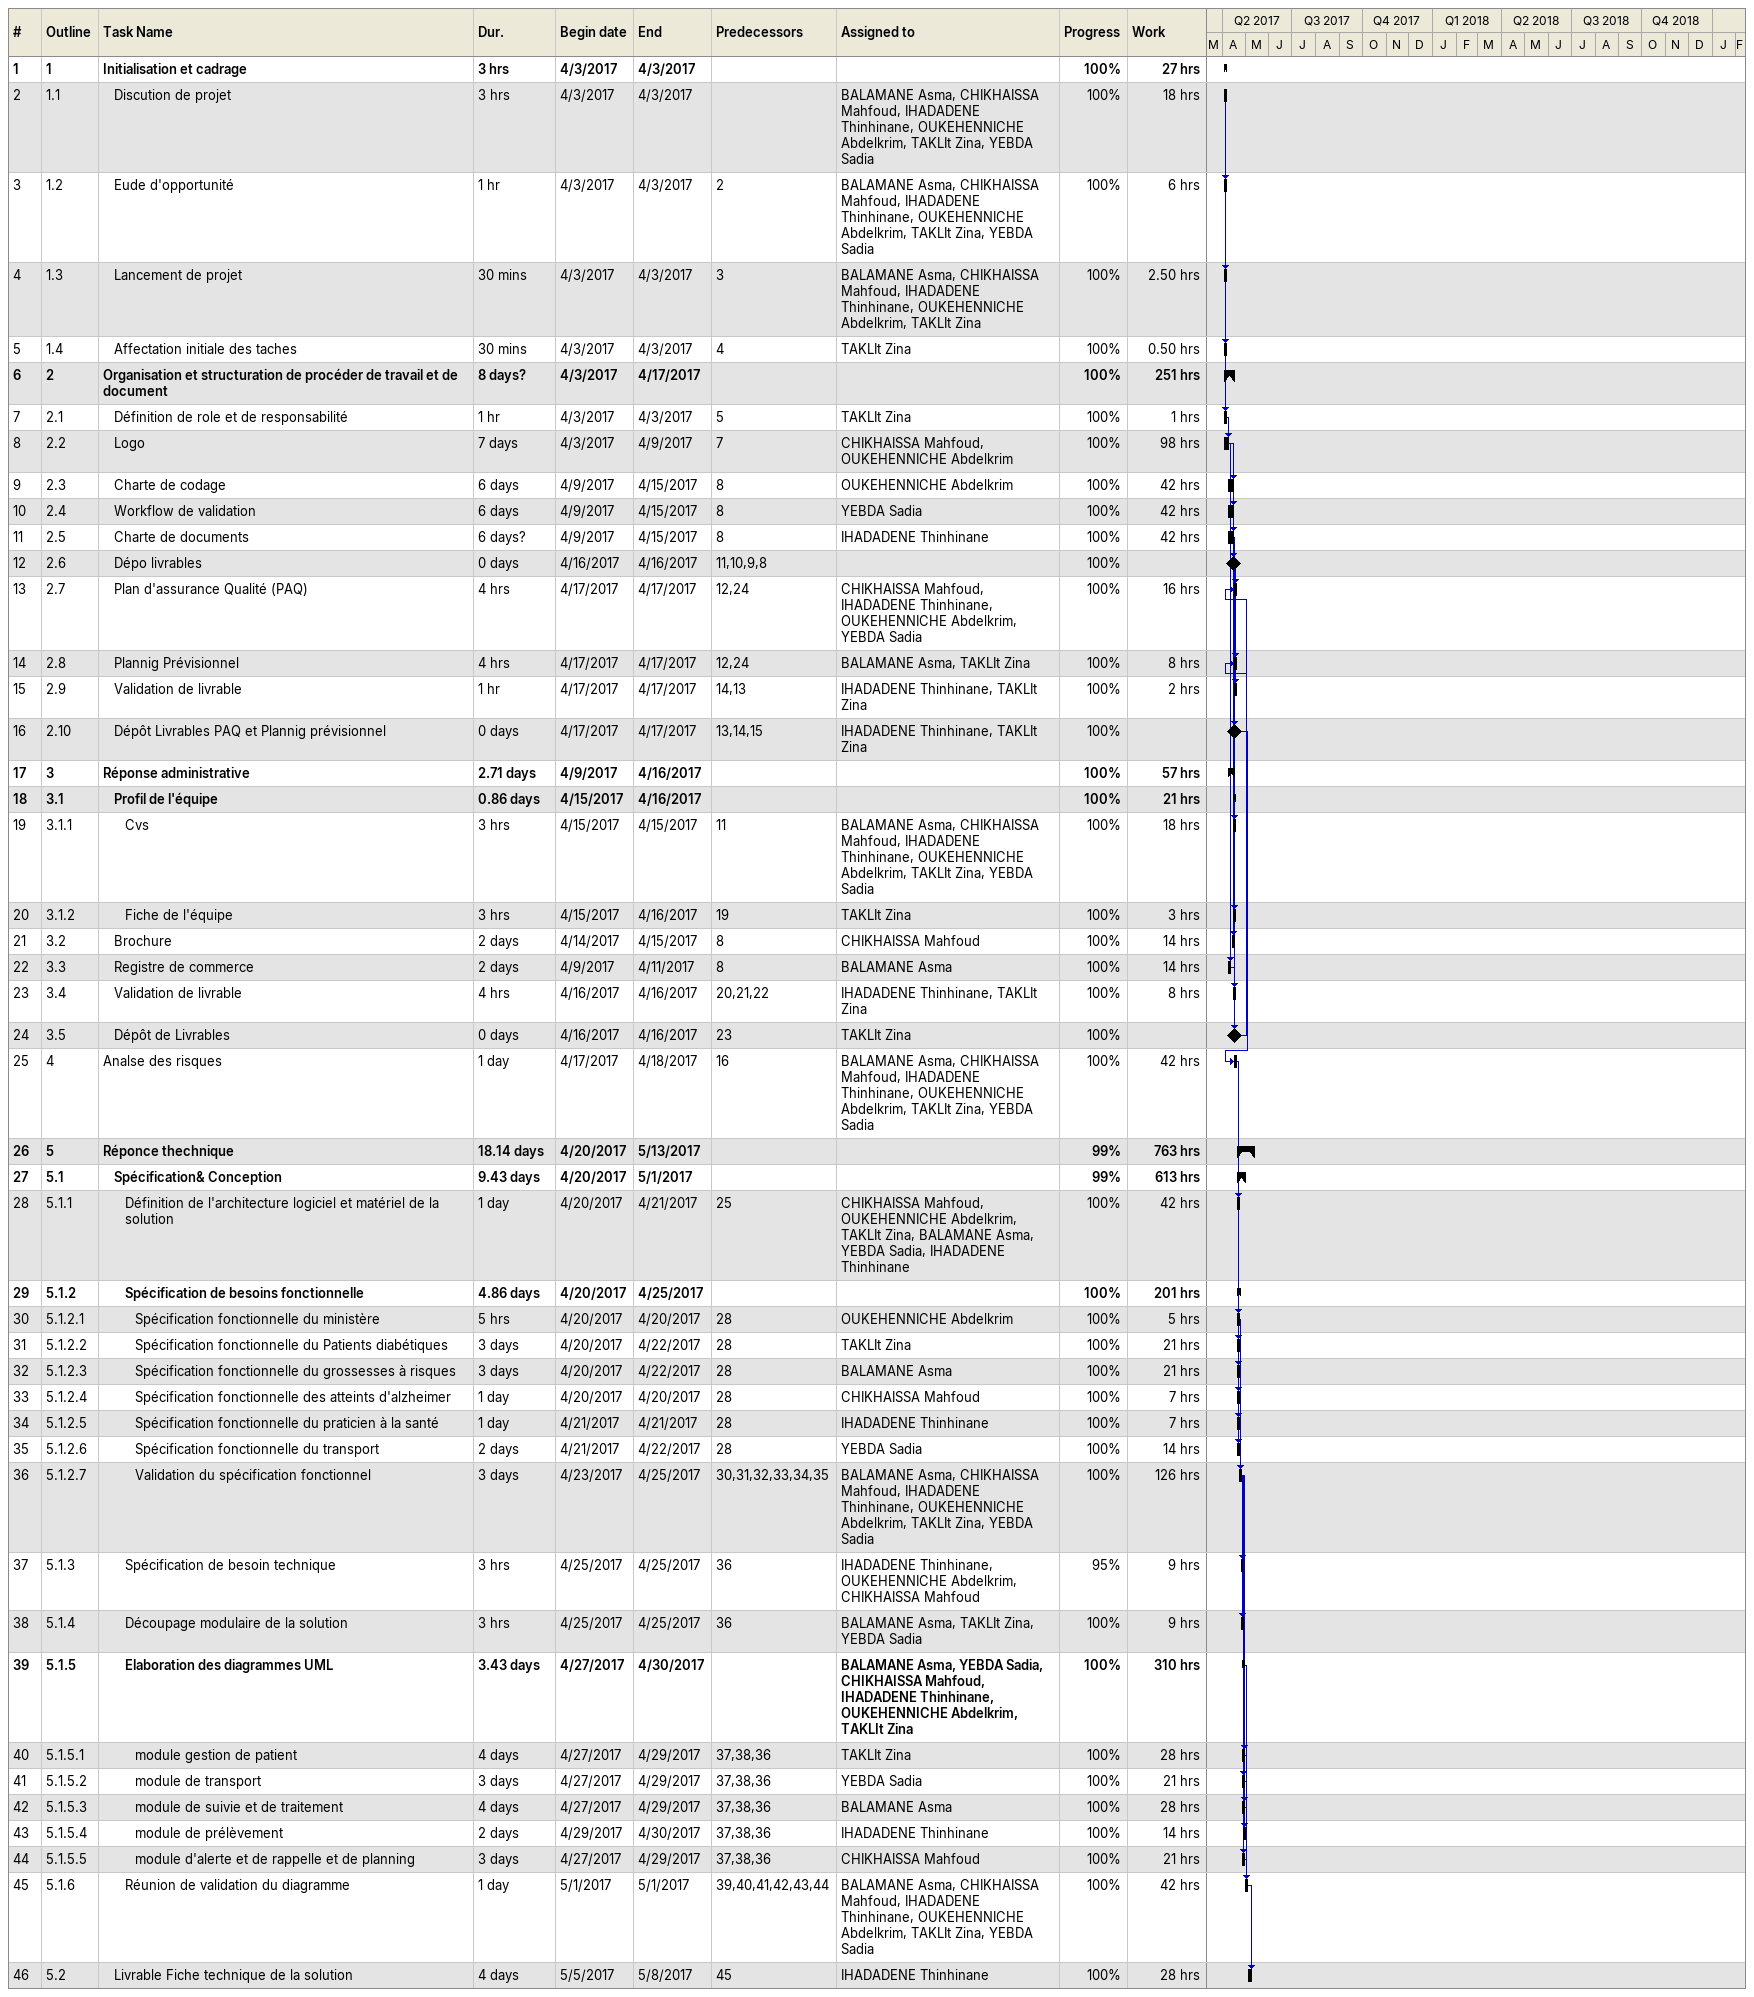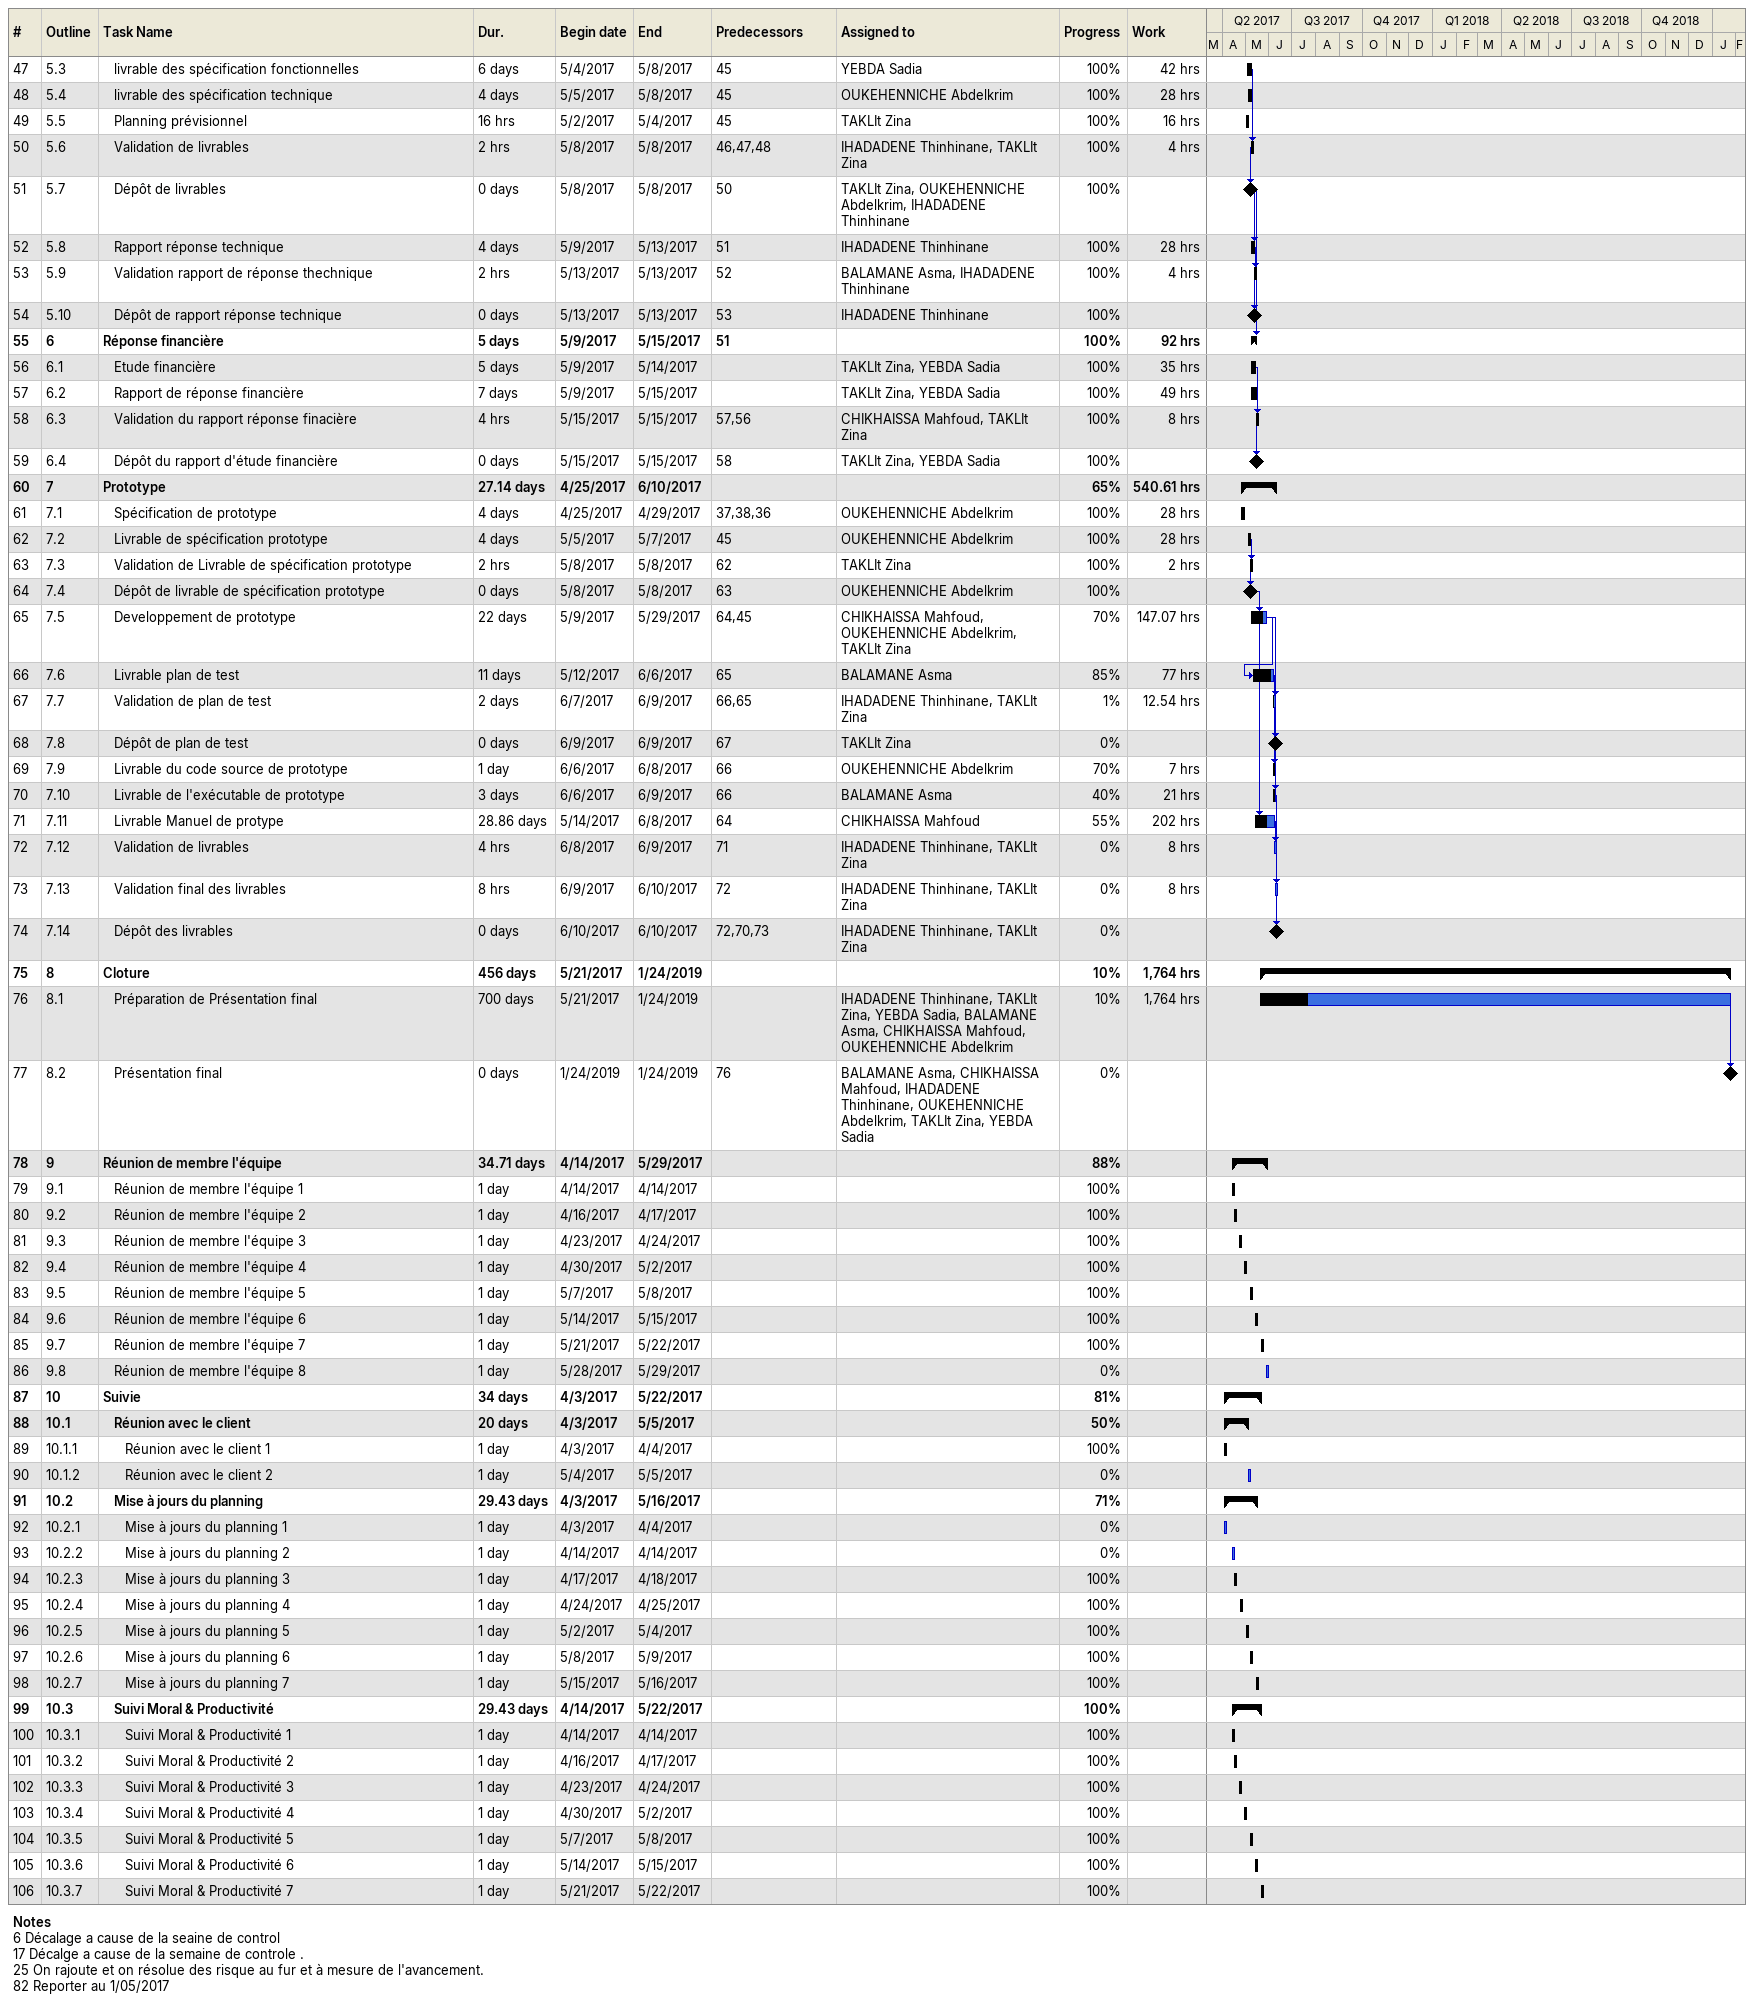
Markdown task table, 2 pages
| ID | WBS | Task | Duration | Start | Finish | Predecessors | Resources | % complete | Work (h) |
|---|---|---|---|---|---|---|---|---|---|
| 1 | 1 | **Initialisation et cadrage** | 3h | 2017-04-03 | 2017-04-03 |  |  | 100 | 27 |
| 2 | 1.1 | Discution de projet | 3h | 2017-04-03 | 2017-04-03 |  | BALAMANE Asma, CHIKHAISSA Mahfoud, IHADADENE Thinhinane, OUKEHENNICHE Abdelkrim, TAKLIt Zina, YEBDA Sadia | 100 | 18 |
| 3 | 1.2 | Eude d'opportunité | 1h | 2017-04-03 | 2017-04-03 | 2 | BALAMANE Asma, CHIKHAISSA Mahfoud, IHADADENE Thinhinane, OUKEHENNICHE Abdelkrim, TAKLIt Zina, YEBDA Sadia | 100 | 6 |
| 4 | 1.3 | Lancement de projet | 30min | 2017-04-03 | 2017-04-03 | 3 | BALAMANE Asma, CHIKHAISSA Mahfoud, IHADADENE Thinhinane, OUKEHENNICHE Abdelkrim, TAKLIt Zina | 100 | 2.50 |
| 5 | 1.4 | Affectation initiale des taches | 30min | 2017-04-03 | 2017-04-03 | 4 | TAKLIt Zina | 100 | 0.50 |
| 6 | 2 | **Organisation et structuration de procéder de travail et de document** | 8d? | 2017-04-03 | 2017-04-17 |  |  | 100 | 251 |
| 7 | 2.1 | Définition de role et de responsabilité | 1h | 2017-04-03 | 2017-04-03 | 5 | TAKLIt Zina | 100 | 1 |
| 8 | 2.2 | Logo | 7d | 2017-04-03 | 2017-04-09 | 7 | CHIKHAISSA Mahfoud, OUKEHENNICHE Abdelkrim | 100 | 98 |
| 9 | 2.3 | Charte de codage | 6d | 2017-04-09 | 2017-04-15 | 8 | OUKEHENNICHE Abdelkrim | 100 | 42 |
| 10 | 2.4 | Workflow de validation | 6d | 2017-04-09 | 2017-04-15 | 8 | YEBDA Sadia | 100 | 42 |
| 11 | 2.5 | Charte de documents | 6d? | 2017-04-09 | 2017-04-15 | 8 | IHADADENE Thinhinane | 100 | 42 |
| 12 | 2.6 | Dépo livrables | 0d | 2017-04-16 | 2017-04-16 | 11, 10, 9, 8 |  | 100 |  |
| 13 | 2.7 | Plan d'assurance Qualité (PAQ) | 4h | 2017-04-17 | 2017-04-17 | 12, 24 | CHIKHAISSA Mahfoud, IHADADENE Thinhinane, OUKEHENNICHE Abdelkrim, YEBDA Sadia | 100 | 16 |
| 14 | 2.8 | Plannig Prévisionnel | 4h | 2017-04-17 | 2017-04-17 | 12, 24 | BALAMANE Asma, TAKLIt Zina | 100 | 8 |
| 15 | 2.9 | Validation de livrable | 1h | 2017-04-17 | 2017-04-17 | 14, 13 | IHADADENE Thinhinane, TAKLIt Zina | 100 | 2 |
| 16 | 2.10 | Dépôt Livrables PAQ et Plannig prévisionnel | 0d | 2017-04-17 | 2017-04-17 | 13, 14, 15 | IHADADENE Thinhinane, TAKLIt Zina | 100 |  |
| 17 | 3 | **Réponse administrative** | 2.71d | 2017-04-09 | 2017-04-16 |  |  | 100 | 57 |
| 18 | 3.1 | **Profil de l'équipe** | 0.86d | 2017-04-15 | 2017-04-16 |  |  | 100 | 21 |
| 19 | 3.1.1 | Cvs | 3h | 2017-04-15 | 2017-04-15 | 11 | BALAMANE Asma, CHIKHAISSA Mahfoud, IHADADENE Thinhinane, OUKEHENNICHE Abdelkrim, TAKLIt Zina, YEBDA Sadia | 100 | 18 |
| 20 | 3.1.2 | Fiche de l'équipe | 3h | 2017-04-15 | 2017-04-16 | 19 | TAKLIt Zina | 100 | 3 |
| 21 | 3.2 | Brochure | 2d | 2017-04-14 | 2017-04-15 | 8 | CHIKHAISSA Mahfoud | 100 | 14 |
| 22 | 3.3 | Registre de commerce | 2d | 2017-04-09 | 2017-04-11 | 8 | BALAMANE Asma | 100 | 14 |
| 23 | 3.4 | Validation de livrable | 4h | 2017-04-16 | 2017-04-16 | 20, 21, 22 | IHADADENE Thinhinane, TAKLIt Zina | 100 | 8 |
| 24 | 3.5 | Dépôt de Livrables | 0d | 2017-04-16 | 2017-04-16 | 23 | TAKLIt Zina | 100 |  |
| 25 | 4 | Analse des risques | 1d | 2017-04-17 | 2017-04-18 | 16 | BALAMANE Asma, CHIKHAISSA Mahfoud, IHADADENE Thinhinane, OUKEHENNICHE Abdelkrim, TAKLIt Zina, YEBDA Sadia | 100 | 42 |
| 26 | 5 | **Réponce thechnique** | 18.14d | 2017-04-20 | 2017-05-13 |  |  | 99 | 763 |
| 27 | 5.1 | **Spécification& Conception** | 9.43d | 2017-04-20 | 2017-05-01 |  |  | 99 | 613 |
| 28 | 5.1.1 | Définition de l'architecture logiciel et matériel de la solution | 1d | 2017-04-20 | 2017-04-21 | 25 | CHIKHAISSA Mahfoud, OUKEHENNICHE Abdelkrim, TAKLIt Zina, BALAMANE Asma, YEBDA Sadia, IHADADENE Thinhinane | 100 | 42 |
| 29 | 5.1.2 | **Spécification de besoins fonctionnelle** | 4.86d | 2017-04-20 | 2017-04-25 |  |  | 100 | 201 |
| 30 | 5.1.2.1 | Spécification fonctionnelle du ministère | 5h | 2017-04-20 | 2017-04-20 | 28 | OUKEHENNICHE Abdelkrim | 100 | 5 |
| 31 | 5.1.2.2 | Spécification fonctionnelle du Patients diabétiques | 3d | 2017-04-20 | 2017-04-22 | 28 | TAKLIt Zina | 100 | 21 |
| 32 | 5.1.2.3 | Spécification fonctionnelle du grossesses à risques | 3d | 2017-04-20 | 2017-04-22 | 28 | BALAMANE Asma | 100 | 21 |
| 33 | 5.1.2.4 | Spécification fonctionnelle des atteints d'alzheimer | 1d | 2017-04-20 | 2017-04-20 | 28 | CHIKHAISSA Mahfoud | 100 | 7 |
| 34 | 5.1.2.5 | Spécification fonctionnelle du praticien à la santé | 1d | 2017-04-21 | 2017-04-21 | 28 | IHADADENE Thinhinane | 100 | 7 |
| 35 | 5.1.2.6 | Spécification fonctionnelle du transport | 2d | 2017-04-21 | 2017-04-22 | 28 | YEBDA Sadia | 100 | 14 |
| 36 | 5.1.2.7 | Validation du spécification fonctionnel | 3d | 2017-04-23 | 2017-04-25 | 30, 31, 32, 33, 34, 35 | BALAMANE Asma, CHIKHAISSA Mahfoud, IHADADENE Thinhinane, OUKEHENNICHE Abdelkrim, TAKLIt Zina, YEBDA Sadia | 100 | 126 |
| 37 | 5.1.3 | Spécification de besoin technique | 3h | 2017-04-25 | 2017-04-25 | 36 | IHADADENE Thinhinane, OUKEHENNICHE Abdelkrim, CHIKHAISSA Mahfoud | 95 | 9 |
| 38 | 5.1.4 | Découpage modulaire de la solution | 3h | 2017-04-25 | 2017-04-25 | 36 | BALAMANE Asma, TAKLIt Zina, YEBDA Sadia | 100 | 9 |
| 39 | 5.1.5 | **Elaboration des diagrammes UML** | 3.43d | 2017-04-27 | 2017-04-30 |  | BALAMANE Asma, YEBDA Sadia, CHIKHAISSA Mahfoud, IHADADENE Thinhinane, OUKEHENNICHE Abdelkrim, TAKLIt Zina | 100 | 310 |
| 40 | 5.1.5.1 | module gestion de patient | 4d | 2017-04-27 | 2017-04-29 | 37, 38, 36 | TAKLIt Zina | 100 | 28 |
| 41 | 5.1.5.2 | module de transport | 3d | 2017-04-27 | 2017-04-29 | 37, 38, 36 | YEBDA Sadia | 100 | 21 |
| 42 | 5.1.5.3 | module de suivie et de traitement | 4d | 2017-04-27 | 2017-04-29 | 37, 38, 36 | BALAMANE Asma | 100 | 28 |
| 43 | 5.1.5.4 | module de prélèvement | 2d | 2017-04-29 | 2017-04-30 | 37, 38, 36 | IHADADENE Thinhinane | 100 | 14 |
| 44 | 5.1.5.5 | module d'alerte et de rappelle et de planning | 3d | 2017-04-27 | 2017-04-29 | 37, 38, 36 | CHIKHAISSA Mahfoud | 100 | 21 |
| 45 | 5.1.6 | Réunion de validation du diagramme | 1d | 2017-05-01 | 2017-05-01 | 39, 40, 41, 42, 43, 44 | BALAMANE Asma, CHIKHAISSA Mahfoud, IHADADENE Thinhinane, OUKEHENNICHE Abdelkrim, TAKLIt Zina, YEBDA Sadia | 100 | 42 |
| 46 | 5.2 | Livrable Fiche technique de la solution | 4d | 2017-05-05 | 2017-05-08 | 45 | IHADADENE Thinhinane | 100 | 28 |
| 47 | 5.3 | livrable des spécification fonctionnelles | 6d | 2017-05-04 | 2017-05-08 | 45 | YEBDA Sadia | 100 | 42 |
| 48 | 5.4 | livrable des spécification technique | 4d | 2017-05-05 | 2017-05-08 | 45 | OUKEHENNICHE Abdelkrim | 100 | 28 |
| 49 | 5.5 | Planning prévisionnel | 16h | 2017-05-02 | 2017-05-04 | 45 | TAKLIt Zina | 100 | 16 |
| 50 | 5.6 | Validation de livrables | 2h | 2017-05-08 | 2017-05-08 | 46, 47, 48 | IHADADENE Thinhinane, TAKLIt Zina | 100 | 4 |
| 51 | 5.7 | Dépôt de livrables | 0d | 2017-05-08 | 2017-05-08 | 50 | TAKLIt Zina, OUKEHENNICHE Abdelkrim, IHADADENE Thinhinane | 100 |  |
| 52 | 5.8 | Rapport réponse technique | 4d | 2017-05-09 | 2017-05-13 | 51 | IHADADENE Thinhinane | 100 | 28 |
| 53 | 5.9 | Validation rapport de réponse thechnique | 2h | 2017-05-13 | 2017-05-13 | 52 | BALAMANE Asma, IHADADENE Thinhinane | 100 | 4 |
| 54 | 5.10 | Dépôt de rapport réponse technique | 0d | 2017-05-13 | 2017-05-13 | 53 | IHADADENE Thinhinane | 100 |  |
| 55 | 6 | **Réponse financière** | 5d | 2017-05-09 | 2017-05-15 | 51 |  | 100 | 92 |
| 56 | 6.1 | Etude financière | 5d | 2017-05-09 | 2017-05-14 |  | TAKLIt Zina, YEBDA Sadia | 100 | 35 |
| 57 | 6.2 | Rapport de réponse financière | 7d | 2017-05-09 | 2017-05-15 |  | TAKLIt Zina, YEBDA Sadia | 100 | 49 |
| 58 | 6.3 | Validation du rapport réponse finacière | 4h | 2017-05-15 | 2017-05-15 | 57, 56 | CHIKHAISSA Mahfoud, TAKLIt Zina | 100 | 8 |
| 59 | 6.4 | Dépôt du rapport d'étude financière | 0d | 2017-05-15 | 2017-05-15 | 58 | TAKLIt Zina, YEBDA Sadia | 100 |  |
| 60 | 7 | **Prototype** | 27.14d | 2017-04-25 | 2017-06-10 |  |  | 65 | 540.61 |
| 61 | 7.1 | Spécification de prototype | 4d | 2017-04-25 | 2017-04-29 | 37, 38, 36 | OUKEHENNICHE Abdelkrim | 100 | 28 |
| 62 | 7.2 | Livrable de spécification prototype | 4d | 2017-05-05 | 2017-05-07 | 45 | OUKEHENNICHE Abdelkrim | 100 | 28 |
| 63 | 7.3 | Validation de Livrable de spécification prototype | 2h | 2017-05-08 | 2017-05-08 | 62 | TAKLIt Zina | 100 | 2 |
| 64 | 7.4 | Dépôt de livrable de spécification prototype | 0d | 2017-05-08 | 2017-05-08 | 63 | OUKEHENNICHE Abdelkrim | 100 |  |
| 65 | 7.5 | Developpement de prototype | 22d | 2017-05-09 | 2017-05-29 | 64, 45 | CHIKHAISSA Mahfoud, OUKEHENNICHE Abdelkrim, TAKLIt Zina | 70 | 147.07 |
| 66 | 7.6 | Livrable plan de test | 11d | 2017-05-12 | 2017-06-06 | 65 | BALAMANE Asma | 85 | 77 |
| 67 | 7.7 | Validation de plan de test | 2d | 2017-06-07 | 2017-06-09 | 66, 65 | IHADADENE Thinhinane, TAKLIt Zina | 1 | 12.54 |
| 68 | 7.8 | Dépôt de plan de test | 0d | 2017-06-09 | 2017-06-09 | 67 | TAKLIt Zina | 0 |  |
| 69 | 7.9 | Livrable du code source de prototype | 1d | 2017-06-06 | 2017-06-08 | 66 | OUKEHENNICHE Abdelkrim | 70 | 7 |
| 70 | 7.10 | Livrable de l'exécutable de prototype | 3d | 2017-06-06 | 2017-06-09 | 66 | BALAMANE Asma | 40 | 21 |
| 71 | 7.11 | Livrable Manuel de protype | 28.86d | 2017-05-14 | 2017-06-08 | 64 | CHIKHAISSA Mahfoud | 55 | 202 |
| 72 | 7.12 | Validation de livrables | 4h | 2017-06-08 | 2017-06-09 | 71 | IHADADENE Thinhinane, TAKLIt Zina | 0 | 8 |
| 73 | 7.13 | Validation final des livrables | 8h | 2017-06-09 | 2017-06-10 | 72 | IHADADENE Thinhinane, TAKLIt Zina | 0 | 8 |
| 74 | 7.14 | Dépôt des livrables | 0d | 2017-06-10 | 2017-06-10 | 72, 70, 73 | IHADADENE Thinhinane, TAKLIt Zina | 0 |  |
| 75 | 8 | **Cloture** | 456d | 2017-05-21 | 2019-01-24 |  |  | 10 | 1764 |
| 76 | 8.1 | Préparation de Présentation final | 700d | 2017-05-21 | 2019-01-24 |  | IHADADENE Thinhinane, TAKLIt Zina, YEBDA Sadia, BALAMANE Asma, CHIKHAISSA Mahfoud, OUKEHENNICHE Abdelkrim | 10 | 1764 |
| 77 | 8.2 | Présentation final | 0d | 2019-01-24 | 2019-01-24 | 76 | BALAMANE Asma, CHIKHAISSA Mahfoud, IHADADENE Thinhinane, OUKEHENNICHE Abdelkrim, TAKLIt Zina, YEBDA Sadia | 0 |  |
| 78 | 9 | **Réunion de membre l'équipe** | 34.71d | 2017-04-14 | 2017-05-29 |  |  | 88 |  |
| 79 | 9.1 | Réunion de membre l'équipe 1 | 1d | 2017-04-14 | 2017-04-14 |  |  | 100 |  |
| 80 | 9.2 | Réunion de membre l'équipe 2 | 1d | 2017-04-16 | 2017-04-17 |  |  | 100 |  |
| 81 | 9.3 | Réunion de membre l'équipe 3 | 1d | 2017-04-23 | 2017-04-24 |  |  | 100 |  |
| 82 | 9.4 | Réunion de membre l'équipe 4 | 1d | 2017-04-30 | 2017-05-02 |  |  | 100 |  |
| 83 | 9.5 | Réunion de membre l'équipe 5 | 1d | 2017-05-07 | 2017-05-08 |  |  | 100 |  |
| 84 | 9.6 | Réunion de membre l'équipe 6 | 1d | 2017-05-14 | 2017-05-15 |  |  | 100 |  |
| 85 | 9.7 | Réunion de membre l'équipe 7 | 1d | 2017-05-21 | 2017-05-22 |  |  | 100 |  |
| 86 | 9.8 | Réunion de membre l'équipe 8 | 1d | 2017-05-28 | 2017-05-29 |  |  | 0 |  |
| 87 | 10 | **Suivie** | 34d | 2017-04-03 | 2017-05-22 |  |  | 81 |  |
| 88 | 10.1 | **Réunion avec le client** | 20d | 2017-04-03 | 2017-05-05 |  |  | 50 |  |
| 89 | 10.1.1 | Réunion avec le client 1 | 1d | 2017-04-03 | 2017-04-04 |  |  | 100 |  |
| 90 | 10.1.2 | Réunion avec le client 2 | 1d | 2017-05-04 | 2017-05-05 |  |  | 0 |  |
| 91 | 10.2 | **Mise à jours du planning** | 29.43d | 2017-04-03 | 2017-05-16 |  |  | 71 |  |
| 92 | 10.2.1 | Mise à jours du planning 1 | 1d | 2017-04-03 | 2017-04-04 |  |  | 0 |  |
| 93 | 10.2.2 | Mise à jours du planning 2 | 1d | 2017-04-14 | 2017-04-14 |  |  | 0 |  |
| 94 | 10.2.3 | Mise à jours du planning 3 | 1d | 2017-04-17 | 2017-04-18 |  |  | 100 |  |
| 95 | 10.2.4 | Mise à jours du planning 4 | 1d | 2017-04-24 | 2017-04-25 |  |  | 100 |  |
| 96 | 10.2.5 | Mise à jours du planning 5 | 1d | 2017-05-02 | 2017-05-04 |  |  | 100 |  |
| 97 | 10.2.6 | Mise à jours du planning 6 | 1d | 2017-05-08 | 2017-05-09 |  |  | 100 |  |
| 98 | 10.2.7 | Mise à jours du planning 7 | 1d | 2017-05-15 | 2017-05-16 |  |  | 100 |  |
| 99 | 10.3 | **Suivi Moral & Productivité** | 29.43d | 2017-04-14 | 2017-05-22 |  |  | 100 |  |
| 100 | 10.3.1 | Suivi Moral & Productivité 1 | 1d | 2017-04-14 | 2017-04-14 |  |  | 100 |  |
| 101 | 10.3.2 | Suivi Moral & Productivité 2 | 1d | 2017-04-16 | 2017-04-17 |  |  | 100 |  |
| 102 | 10.3.3 | Suivi Moral & Productivité 3 | 1d | 2017-04-23 | 2017-04-24 |  |  | 100 |  |
| 103 | 10.3.4 | Suivi Moral & Productivité 4 | 1d | 2017-04-30 | 2017-05-02 |  |  | 100 |  |
| 104 | 10.3.5 | Suivi Moral & Productivité 5 | 1d | 2017-05-07 | 2017-05-08 |  |  | 100 |  |
| 105 | 10.3.6 | Suivi Moral & Productivité 6 | 1d | 2017-05-14 | 2017-05-15 |  |  | 100 |  |
| 106 | 10.3.7 | Suivi Moral & Productivité 7 | 1d | 2017-05-21 | 2017-05-22 |  |  | 100 |  |

Notes
- 6: Décalage a cause de la seaine de control
- 17: Décalge a cause de la semaine de controle .
- 25: On rajoute et on résolue des risque au fur et à mesure de l'avancement.
- 82: Reporter au 1/05/2017
